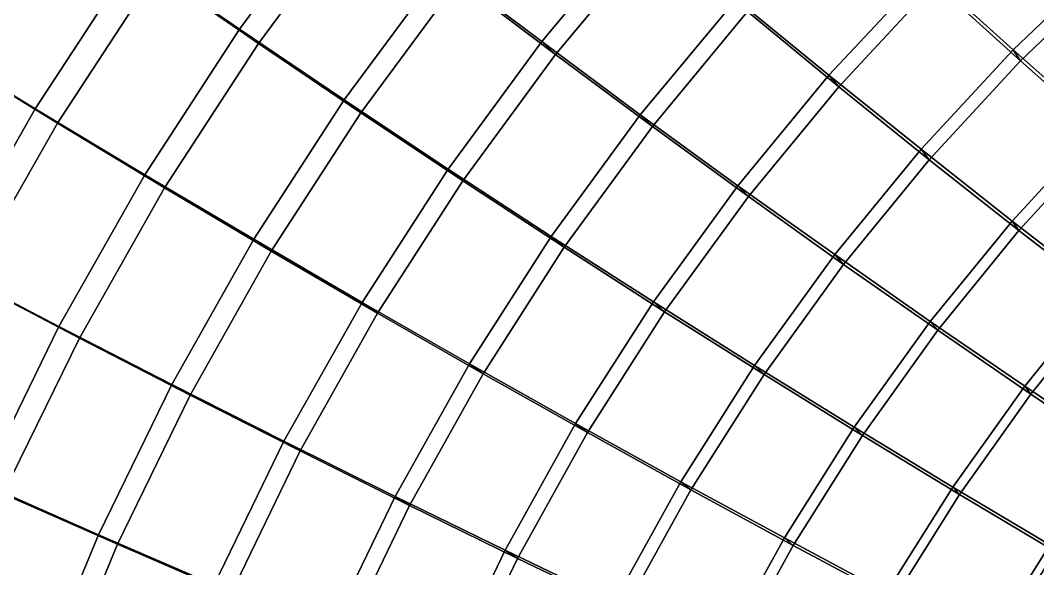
# Model space of a CAD drawing. Header units: metres. Extents: x -2184624 to 1125696, y -1900362 to 1900362.
# Drawn here: x -1610473 to -1068325, y 591542 to 883618 of the extents above; entities that cross this region are included whole.
import ezdxf

# ---------------------------------------------------------------- set-up
doc = ezdxf.new("R2010")
doc.units = ezdxf.units.M

msp = doc.modelspace()

# ---------------------------------------------------------------- linework, layer by layer
for points in [[(-1661019.9, 872402.94, 251528.62), (-1719610.9, 908898.6, 198294.42), (-1661711.6, 996891.6, 197094.86), (-1605625.4, 956865.44, 249925.1)], [(-1493623, 878975.4, 342604.66), (-1549561, 917536.2, 298394.2), (-1491932, 994885.8, 296200.75), (-1438626.9, 953085.4, 339989.3)], [(-1647903.4, 863996.8, 230889.5), (-1704985.1, 899636, 177111.89), (-1647730.4, 986746.25, 175835.42), (-1593096.4, 947658.2, 229206.75)], [(-1483623.5, 871359.5, 322766.53), (-1538352.8, 909167.56, 278147), (-1481310.8, 985827.44, 275863.56), (-1429166.4, 944842.6, 320059.38)], [(-1332627.1, 872267.8, 415322.53), (-1385493.4, 912191.6, 379652.34), (-1329044.5, 979526.06, 376369.62), (-1278891.9, 936679, 411619.2)], [(-1325231.9, 865426.44, 396048.72), (-1377103.6, 904684.4, 360074.84), (-1321192.5, 971484.7, 356689.8), (-1271994.1, 929353.1, 392241.88)], [(-1081380.1, 867872.7, 489844.53), (-1127774.2, 909796.25, 465974.2), (-1073023.9, 961697.4, 460805.84), (-1029451.9, 917435.5, 484276.53)], [(-1602495.2, 836540.94, 300393.22), (-1661019.9, 872402.94, 251528.62), (-1605625.4, 956865.44, 249925.1), (-1549561, 917536.2, 298394.2)], [(-1647903.4, 863996.8, 230889.5), (-1661019.9, 872402.94, 251528.62), (-1605625.4, 956865.44, 249925.1), (-1593096.4, 947658.2, 229206.75)], [(-1593096.4, 947658.2, 229206.75), (-1605625.4, 956865.44, 249925.1), (-1661019.9, 872402.94, 251528.62), (-1647903.4, 863996.8, 230889.5)], [(-1077455.9, 862010.94, 471020.4), (-1123077.5, 903351.1, 446963.2), (-1068819.9, 954921, 441671.34), (-1025989.25, 911277.75, 465328.78)], [(-1437914.2, 841248, 382672.47), (-1493623, 878975.4, 342604.66), (-1438626.9, 953085.4, 339989.3), (-1385493.4, 912191.6, 379652.34)], [(-1483623.5, 871359.5, 322766.53), (-1493623, 878975.4, 342604.66), (-1438626.9, 953085.4, 339989.3), (-1429166.4, 944842.6, 320059.38)], [(-1429166.4, 944842.6, 320059.38), (-1438626.9, 953085.4, 339989.3), (-1493623, 878975.4, 342604.66), (-1483623.5, 871359.5, 322766.53)], [(-1179528, 854340, 470798.4), (-1229026.2, 894934.5, 443044.2), (-1174527.1, 952984.56, 438621.7), (-1127774.2, 909796.25, 465974.2)], [(-1590749.5, 828900.06, 280227.22), (-1647903.4, 863996.8, 230889.5), (-1593096.4, 947658.2, 229206.75), (-1538352.8, 909167.56, 278147)], [(-1429027.5, 834310.4, 363188.22), (-1483623.5, 871359.5, 322766.53), (-1429166.4, 944842.6, 320059.38), (-1377103.6, 904684.4, 360074.84)], [(-1174368.5, 848260.25, 451901.6), (-1223022.8, 888259.75, 423926.3), (-1169019.6, 945904.44, 419390.12), (-1123077.5, 903351.1, 446963.2)], [(-1280118.9, 833367.94, 447144.84), (-1332627.1, 872267.8, 415322.53), (-1278891.9, 936679, 411619.2), (-1229026.2, 894934.5, 443044.2)], [(-1325231.9, 865426.44, 396048.72), (-1332627.1, 872267.8, 415322.53), (-1278891.9, 936679, 411619.2), (-1271994.1, 929353.1, 392241.88)], [(-1271994.1, 929353.1, 392241.88), (-1278891.9, 936679, 411619.2), (-1332627.1, 872267.8, 415322.53), (-1325231.9, 865426.44, 396048.72)], [(-1273653.4, 827132.2, 428131.28), (-1325231.9, 865426.44, 396048.72), (-1271994.1, 929353.1, 392241.88), (-1223022.8, 888259.75, 423926.3)], [(-1544144.5, 801377.06, 344987.28), (-1602495.2, 836540.94, 300393.22), (-1549561, 917536.2, 298394.2), (-1493623, 878975.4, 342604.66)], [(-1590749.5, 828900.06, 280227.22), (-1602495.2, 836540.94, 300393.22), (-1549561, 917536.2, 298394.2), (-1538352.8, 909167.56, 278147)], [(-1538352.8, 909167.56, 278147), (-1549561, 917536.2, 298394.2), (-1602495.2, 836540.94, 300393.22), (-1590749.5, 828900.06, 280227.22)], [(-1538352.8, 909167.56, 278147), (-1549561, 917536.2, 298394.2), (-1493623, 878975.4, 342604.66), (-1483623.5, 871359.5, 322766.53)], [(-1483623.5, 871359.5, 322766.53), (-1493623, 878975.4, 342604.66), (-1549561, 917536.2, 298394.2), (-1538352.8, 909167.56, 278147)], [(-1035409.06, 827238.94, 510395.72), (-1081380.1, 867872.7, 489844.53), (-1029451.9, 917435.5, 484276.53), (-986212.5, 874539.1, 504460.22)], [(-1077455.9, 862010.94, 471020.4), (-1081380.1, 867872.7, 489844.53), (-1029451.9, 917435.5, 484276.53), (-1025989.25, 911277.75, 465328.78)], [(-1025989.25, 911277.75, 465328.78), (-1029451.9, 917435.5, 484276.53), (-1081380.1, 867872.7, 489844.53), (-1077455.9, 862010.94, 471020.4)], [(-1382534, 804412.5, 418729.56), (-1437914.2, 841248, 382672.47), (-1385493.4, 912191.6, 379652.34), (-1332627.1, 872267.8, 415322.53)], [(-1429027.5, 834310.4, 363188.22), (-1437914.2, 841248, 382672.47), (-1385493.4, 912191.6, 379652.34), (-1377103.6, 904684.4, 360074.84)], [(-1377103.6, 904684.4, 360074.84), (-1385493.4, 912191.6, 379652.34), (-1437914.2, 841248, 382672.47), (-1429027.5, 834310.4, 363188.22)], [(-1377103.6, 904684.4, 360074.84), (-1385493.4, 912191.6, 379652.34), (-1332627.1, 872267.8, 415322.53), (-1325231.9, 865426.44, 396048.72)], [(-1325231.9, 865426.44, 396048.72), (-1332627.1, 872267.8, 415322.53), (-1385493.4, 912191.6, 379652.34), (-1377103.6, 904684.4, 360074.84)], [(-1032226.3, 821915.8, 491728.47), (-1077455.9, 862010.94, 471020.4), (-1025989.25, 911277.75, 465328.78), (-983463.6, 868952.75, 485669.66)], [(-1533651.5, 794422.8, 325231.97), (-1590749.5, 828900.06, 280227.22), (-1538352.8, 909167.56, 278147), (-1483623.5, 871359.5, 322766.53)], [(-1130470.2, 814930.4, 495041.94), (-1179528, 854340, 470798.4), (-1127774.2, 909796.25, 465974.2), (-1081380.1, 867872.7, 489844.53)], [(-1174368.5, 848260.25, 451901.6), (-1179528, 854340, 470798.4), (-1127774.2, 909796.25, 465974.2), (-1123077.5, 903351.1, 446963.2)], [(-1123077.5, 903351.1, 446963.2), (-1127774.2, 909796.25, 465974.2), (-1179528, 854340, 470798.4), (-1174368.5, 848260.25, 451901.6)], [(-1123077.5, 903351.1, 446963.2), (-1127774.2, 909796.25, 465974.2), (-1081380.1, 867872.7, 489844.53), (-1077455.9, 862010.94, 471020.4)], [(-1077455.9, 862010.94, 471020.4), (-1081380.1, 867872.7, 489844.53), (-1127774.2, 909796.25, 465974.2), (-1123077.5, 903351.1, 446963.2)], [(-1374679, 798088.6, 399550.06), (-1429027.5, 834310.4, 363188.22), (-1377103.6, 904684.4, 360074.84), (-1325231.9, 865426.44, 396048.72)], [(-1126113, 809397, 476332.12), (-1174368.5, 848260.25, 451901.6), (-1123077.5, 903351.1, 446963.2), (-1077455.9, 862010.94, 471020.4)], [(-1228051.2, 795536, 475271.72), (-1280118.9, 833367.94, 447144.84), (-1229026.2, 894934.5, 443044.2), (-1179528, 854340, 470798.4)], [(-1273653.4, 827132.2, 428131.28), (-1280118.9, 833367.94, 447144.84), (-1229026.2, 894934.5, 443044.2), (-1223022.8, 888259.75, 423926.3)], [(-1223022.8, 888259.75, 423926.3), (-1229026.2, 894934.5, 443044.2), (-1280118.9, 833367.94, 447144.84), (-1273653.4, 827132.2, 428131.28)], [(-1223022.8, 888259.75, 423926.3), (-1229026.2, 894934.5, 443044.2), (-1179528, 854340, 470798.4), (-1174368.5, 848260.25, 451901.6)], [(-1174368.5, 848260.25, 451901.6), (-1179528, 854340, 470798.4), (-1229026.2, 894934.5, 443044.2), (-1223022.8, 888259.75, 423926.3)], [(-1222461, 789853.25, 456479.78), (-1273653.4, 827132.2, 428131.28), (-1223022.8, 888259.75, 423926.3), (-1174368.5, 848260.25, 451901.6)], [(-1486074.8, 766970.44, 385424.75), (-1544144.5, 801377.06, 344987.28), (-1493623, 878975.4, 342604.66), (-1437914.2, 841248, 382672.47)], [(-1533651.5, 794422.8, 325231.97), (-1544144.5, 801377.06, 344987.28), (-1493623, 878975.4, 342604.66), (-1483623.5, 871359.5, 322766.53)], [(-1483623.5, 871359.5, 322766.53), (-1493623, 878975.4, 342604.66), (-1544144.5, 801377.06, 344987.28), (-1533651.5, 794422.8, 325231.97)], [(-1483623.5, 871359.5, 322766.53), (-1493623, 878975.4, 342604.66), (-1437914.2, 841248, 382672.47), (-1429027.5, 834310.4, 363188.22)], [(-1429027.5, 834310.4, 363188.22), (-1437914.2, 841248, 382672.47), (-1493623, 878975.4, 342604.66), (-1483623.5, 871359.5, 322766.53)], [(-1650501.4, 752217.25, 302194.25), (-1711253, 784466.75, 252973.31), (-1661019.9, 872402.94, 251528.62), (-1602495.2, 836540.94, 300393.22)], [(-1647903.4, 863996.8, 230889.5), (-1661019.9, 872402.94, 251528.62), (-1602495.2, 836540.94, 300393.22), (-1590749.5, 828900.06, 280227.22)], [(-1590749.5, 828900.06, 280227.22), (-1602495.2, 836540.94, 300393.22), (-1661019.9, 872402.94, 251528.62), (-1647903.4, 863996.8, 230889.5)], [(-1476733.5, 760634.56, 366024.62), (-1533651.5, 794422.8, 325231.97), (-1483623.5, 871359.5, 322766.53), (-1429027.5, 834310.4, 363188.22)], [(-1327575.9, 768518.5, 450917.22), (-1382534, 804412.5, 418729.56), (-1332627.1, 872267.8, 415322.53), (-1280118.9, 833367.94, 447144.84)], [(-1374679, 798088.6, 399550.06), (-1382534, 804412.5, 418729.56), (-1332627.1, 872267.8, 415322.53), (-1325231.9, 865426.44, 396048.72)], [(-1325231.9, 865426.44, 396048.72), (-1332627.1, 872267.8, 415322.53), (-1382534, 804412.5, 418729.56), (-1374679, 798088.6, 399550.06)], [(-1325231.9, 865426.44, 396048.72), (-1332627.1, 872267.8, 415322.53), (-1280118.9, 833367.94, 447144.84), (-1273653.4, 827132.2, 428131.28)], [(-1273653.4, 827132.2, 428131.28), (-1280118.9, 833367.94, 447144.84), (-1332627.1, 872267.8, 415322.53), (-1325231.9, 865426.44, 396048.72)], [(-1081920.2, 776730.1, 515935.53), (-1130470.2, 814930.4, 495041.94), (-1081380.1, 867872.7, 489844.53), (-1035409.06, 827238.94, 510395.72)], [(-1126113, 809397, 476332.12), (-1130470.2, 814930.4, 495041.94), (-1081380.1, 867872.7, 489844.53), (-1077455.9, 862010.94, 471020.4)], [(-1077455.9, 862010.94, 471020.4), (-1081380.1, 867872.7, 489844.53), (-1130470.2, 814930.4, 495041.94), (-1126113, 809397, 476332.12)], [(-1077455.9, 862010.94, 471020.4), (-1081380.1, 867872.7, 489844.53), (-1035409.06, 827238.94, 510395.72), (-1032226.3, 821915.8, 491728.47)], [(-1032226.3, 821915.8, 491728.47), (-1035409.06, 827238.94, 510395.72), (-1081380.1, 867872.7, 489844.53), (-1077455.9, 862010.94, 471020.4)], [(-1638269.6, 745338.5, 282100.75), (-1697604.8, 776899.25, 232404.88), (-1647903.4, 863996.8, 230889.5), (-1590749.5, 828900.06, 280227.22)], [(-1320683.4, 762752.4, 431998.78), (-1374679, 798088.6, 399550.06), (-1325231.9, 865426.44, 396048.72), (-1273653.4, 827132.2, 428131.28)], [(-1078330.8, 771700.75, 497382.34), (-1126113, 809397, 476332.12), (-1077455.9, 862010.94, 471020.4), (-1032226.3, 821915.8, 491728.47)], [(-1176500.9, 758805.44, 499860.3), (-1228051.2, 795536, 475271.72), (-1179528, 854340, 470798.4), (-1130470.2, 814930.4, 495041.94)], [(-1222461, 789853.25, 456479.78), (-1228051.2, 795536, 475271.72), (-1179528, 854340, 470798.4), (-1174368.5, 848260.25, 451901.6)], [(-1174368.5, 848260.25, 451901.6), (-1179528, 854340, 470798.4), (-1228051.2, 795536, 475271.72), (-1222461, 789853.25, 456479.78)], [(-1174368.5, 848260.25, 451901.6), (-1179528, 854340, 470798.4), (-1130470.2, 814930.4, 495041.94), (-1126113, 809397, 476332.12)], [(-1126113, 809397, 476332.12), (-1130470.2, 814930.4, 495041.94), (-1179528, 854340, 470798.4), (-1174368.5, 848260.25, 451901.6)], [(-1171740.6, 753630.2, 481255.5), (-1222461, 789853.25, 456479.78), (-1174368.5, 848260.25, 451901.6), (-1126113, 809397, 476332.12)], [(-1428389.4, 733374.4, 421833.78), (-1486074.8, 766970.44, 385424.75), (-1437914.2, 841248, 382672.47), (-1382534, 804412.5, 418729.56)], [(-1476733.5, 760634.56, 366024.62), (-1486074.8, 766970.44, 385424.75), (-1437914.2, 841248, 382672.47), (-1429027.5, 834310.4, 363188.22)], [(-1429027.5, 834310.4, 363188.22), (-1437914.2, 841248, 382672.47), (-1486074.8, 766970.44, 385424.75), (-1476733.5, 760634.56, 366024.62)], [(-1429027.5, 834310.4, 363188.22), (-1437914.2, 841248, 382672.47), (-1382534, 804412.5, 418729.56), (-1374679, 798088.6, 399550.06)], [(-1374679, 798088.6, 399550.06), (-1382534, 804412.5, 418729.56), (-1437914.2, 841248, 382672.47), (-1429027.5, 834310.4, 363188.22)], [(-1589967.2, 720593.2, 347133.9), (-1650501.4, 752217.25, 302194.25), (-1602495.2, 836540.94, 300393.22), (-1544144.5, 801377.06, 344987.28)], [(-1638269.6, 745338.5, 282100.75), (-1650501.4, 752217.25, 302194.25), (-1602495.2, 836540.94, 300393.22), (-1590749.5, 828900.06, 280227.22)], [(-1590749.5, 828900.06, 280227.22), (-1602495.2, 836540.94, 300393.22), (-1650501.4, 752217.25, 302194.25), (-1638269.6, 745338.5, 282100.75)], [(-1590749.5, 828900.06, 280227.22), (-1602495.2, 836540.94, 300393.22), (-1544144.5, 801377.06, 344987.28), (-1533651.5, 794422.8, 325231.97)], [(-1533651.5, 794422.8, 325231.97), (-1544144.5, 801377.06, 344987.28), (-1602495.2, 836540.94, 300393.22), (-1590749.5, 828900.06, 280227.22)], [(-1420113.9, 727597.75, 402739.47), (-1476733.5, 760634.56, 366024.62), (-1429027.5, 834310.4, 363188.22), (-1374679, 798088.6, 399550.06)], [(-1273126.4, 733606.6, 479386.03), (-1327575.9, 768518.5, 450917.22), (-1280118.9, 833367.94, 447144.84), (-1228051.2, 795536, 475271.72)], [(-1320683.4, 762752.4, 431998.78), (-1327575.9, 768518.5, 450917.22), (-1280118.9, 833367.94, 447144.84), (-1273653.4, 827132.2, 428131.28)], [(-1273653.4, 827132.2, 428131.28), (-1280118.9, 833367.94, 447144.84), (-1327575.9, 768518.5, 450917.22), (-1320683.4, 762752.4, 431998.78)], [(-1273653.4, 827132.2, 428131.28), (-1280118.9, 833367.94, 447144.84), (-1228051.2, 795536, 475271.72), (-1222461, 789853.25, 456479.78)], [(-1222461, 789853.25, 456479.78), (-1228051.2, 795536, 475271.72), (-1280118.9, 833367.94, 447144.84), (-1273653.4, 827132.2, 428131.28)], [(-1579028.2, 714332.06, 327452.53), (-1638269.6, 745338.5, 282100.75), (-1590749.5, 828900.06, 280227.22), (-1533651.5, 794422.8, 325231.97)], [(-1267138.4, 728349.6, 460689.66), (-1320683.4, 762752.4, 431998.78), (-1273653.4, 827132.2, 428131.28), (-1222461, 789853.25, 456479.78)], [(-1033935.6, 739751.75, 533640.56), (-1081920.2, 776730.1, 515935.53), (-1035409.06, 827238.94, 510395.72), (-989918.5, 787907.9, 527789.4)], [(-1078330.8, 771700.75, 497382.34), (-1081920.2, 776730.1, 515935.53), (-1035409.06, 827238.94, 510395.72), (-1032226.3, 821915.8, 491728.47)], [(-1032226.3, 821915.8, 491728.47), (-1035409.06, 827238.94, 510395.72), (-1081920.2, 776730.1, 515935.53), (-1078330.8, 771700.75, 497382.34)], [(-1031086.5, 735189.4, 515217.06), (-1078330.8, 771700.75, 497382.34), (-1032226.3, 821915.8, 491728.47), (-987452.6, 783084.25, 509252.38)], [(-1125535.8, 723198.8, 521071.38), (-1176500.9, 758805.44, 499860.3), (-1130470.2, 814930.4, 495041.94), (-1081920.2, 776730.1, 515935.53)], [(-1171740.6, 753630.2, 481255.5), (-1176500.9, 758805.44, 499860.3), (-1130470.2, 814930.4, 495041.94), (-1126113, 809397, 476332.12)], [(-1126113, 809397, 476332.12), (-1130470.2, 814930.4, 495041.94), (-1176500.9, 758805.44, 499860.3), (-1171740.6, 753630.2, 481255.5)], [(-1126113, 809397, 476332.12), (-1130470.2, 814930.4, 495041.94), (-1081920.2, 776730.1, 515935.53), (-1078330.8, 771700.75, 497382.34)], [(-1078330.8, 771700.75, 497382.34), (-1081920.2, 776730.1, 515935.53), (-1130470.2, 814930.4, 495041.94), (-1126113, 809397, 476332.12)], [(-1121568, 718491.3, 502623), (-1171740.6, 753630.2, 481255.5), (-1126113, 809397, 476332.12), (-1078330.8, 771700.75, 497382.34)], [(-1371184.2, 700634.7, 454354.38), (-1428389.4, 733374.4, 421833.78), (-1382534, 804412.5, 418729.56), (-1327575.9, 768518.5, 450917.22)], [(-1420113.9, 727597.75, 402739.47), (-1428389.4, 733374.4, 421833.78), (-1382534, 804412.5, 418729.56), (-1374679, 798088.6, 399550.06)], [(-1374679, 798088.6, 399550.06), (-1382534, 804412.5, 418729.56), (-1428389.4, 733374.4, 421833.78), (-1420113.9, 727597.75, 402739.47)], [(-1374679, 798088.6, 399550.06), (-1382534, 804412.5, 418729.56), (-1327575.9, 768518.5, 450917.22), (-1320683.4, 762752.4, 431998.78)], [(-1320683.4, 762752.4, 431998.78), (-1327575.9, 768518.5, 450917.22), (-1382534, 804412.5, 418729.56), (-1374679, 798088.6, 399550.06)], [(-1529761, 689648, 387903.5), (-1589967.2, 720593.2, 347133.9), (-1544144.5, 801377.06, 344987.28), (-1486074.8, 766970.44, 385424.75)], [(-1579028.2, 714332.06, 327452.53), (-1589967.2, 720593.2, 347133.9), (-1544144.5, 801377.06, 344987.28), (-1533651.5, 794422.8, 325231.97)], [(-1533651.5, 794422.8, 325231.97), (-1544144.5, 801377.06, 344987.28), (-1589967.2, 720593.2, 347133.9), (-1579028.2, 714332.06, 327452.53)], [(-1533651.5, 794422.8, 325231.97), (-1544144.5, 801377.06, 344987.28), (-1486074.8, 766970.44, 385424.75), (-1476733.5, 760634.56, 366024.62)], [(-1476733.5, 760634.56, 366024.62), (-1486074.8, 766970.44, 385424.75), (-1544144.5, 801377.06, 344987.28), (-1533651.5, 794422.8, 325231.97)], [(-1363901.8, 695366.06, 435521.8), (-1420113.9, 727597.75, 402739.47), (-1374679, 798088.6, 399550.06), (-1320683.4, 762752.4, 431998.78)], [(-1520009, 683942.9, 368578.5), (-1579028.2, 714332.06, 327452.53), (-1533651.5, 794422.8, 325231.97), (-1476733.5, 760634.56, 366024.62)], [(-1219263.6, 699708.56, 504292.72), (-1273126.4, 733606.6, 479386.03), (-1228051.2, 795536, 475271.72), (-1176500.9, 758805.44, 499860.3)], [(-1267138.4, 728349.6, 460689.66), (-1273126.4, 733606.6, 479386.03), (-1228051.2, 795536, 475271.72), (-1222461, 789853.25, 456479.78)], [(-1222461, 789853.25, 456479.78), (-1228051.2, 795536, 475271.72), (-1273126.4, 733606.6, 479386.03), (-1267138.4, 728349.6, 460689.66)], [(-1222461, 789853.25, 456479.78), (-1228051.2, 795536, 475271.72), (-1176500.9, 758805.44, 499860.3), (-1171740.6, 753630.2, 481255.5)], [(-1171740.6, 753630.2, 481255.5), (-1176500.9, 758805.44, 499860.3), (-1228051.2, 795536, 475271.72), (-1222461, 789853.25, 456479.78)], [(-1214131.4, 694918.44, 485783.66), (-1267138.4, 728349.6, 460689.66), (-1222461, 789853.25, 456479.78), (-1171740.6, 753630.2, 481255.5)], [(-1075214.6, 688728.44, 539065.1), (-1125535.8, 723198.8, 521071.38), (-1081920.2, 776730.1, 515935.53), (-1033935.6, 739751.75, 533640.56)], [(-1121568, 718491.3, 502623), (-1125535.8, 723198.8, 521071.38), (-1081920.2, 776730.1, 515935.53), (-1078330.8, 771700.75, 497382.34)], [(-1078330.8, 771700.75, 497382.34), (-1081920.2, 776730.1, 515935.53), (-1125535.8, 723198.8, 521071.38), (-1121568, 718491.3, 502623)], [(-1078330.8, 771700.75, 497382.34), (-1081920.2, 776730.1, 515935.53), (-1033935.6, 739751.75, 533640.56), (-1031086.5, 735189.4, 515217.06)], [(-1031086.5, 735189.4, 515217.06), (-1033935.6, 739751.75, 533640.56), (-1081920.2, 776730.1, 515935.53), (-1078330.8, 771700.75, 497382.34)], [(-1072009.1, 684454.2, 520746), (-1121568, 718491.3, 502623), (-1078330.8, 771700.75, 497382.34), (-1031086.5, 735189.4, 515217.06)], [(-1469988.1, 659429.7, 424629.66), (-1529761, 689648, 387903.5), (-1486074.8, 766970.44, 385424.75), (-1428389.4, 733374.4, 421833.78)], [(-1520009, 683942.9, 368578.5), (-1529761, 689648, 387903.5), (-1486074.8, 766970.44, 385424.75), (-1476733.5, 760634.56, 366024.62)], [(-1476733.5, 760634.56, 366024.62), (-1486074.8, 766970.44, 385424.75), (-1529761, 689648, 387903.5), (-1520009, 683942.9, 368578.5)], [(-1476733.5, 760634.56, 366024.62), (-1486074.8, 766970.44, 385424.75), (-1428389.4, 733374.4, 421833.78), (-1420113.9, 727597.75, 402739.47)], [(-1420113.9, 727597.75, 402739.47), (-1428389.4, 733374.4, 421833.78), (-1486074.8, 766970.44, 385424.75), (-1476733.5, 760634.56, 366024.62)], [(-1314549, 668788.3, 483135.25), (-1371184.2, 700634.7, 454354.38), (-1327575.9, 768518.5, 450917.22), (-1273126.4, 733606.6, 479386.03)], [(-1363901.8, 695366.06, 435521.8), (-1371184.2, 700634.7, 454354.38), (-1327575.9, 768518.5, 450917.22), (-1320683.4, 762752.4, 431998.78)], [(-1320683.4, 762752.4, 431998.78), (-1327575.9, 768518.5, 450917.22), (-1371184.2, 700634.7, 454354.38), (-1363901.8, 695366.06, 435521.8)], [(-1320683.4, 762752.4, 431998.78), (-1327575.9, 768518.5, 450917.22), (-1273126.4, 733606.6, 479386.03), (-1267138.4, 728349.6, 460689.66)], [(-1267138.4, 728349.6, 460689.66), (-1273126.4, 733606.6, 479386.03), (-1327575.9, 768518.5, 450917.22), (-1320683.4, 762752.4, 431998.78)], [(-1461332.9, 654227.2, 405611.4), (-1520009, 683942.9, 368578.5), (-1476733.5, 760634.56, 366024.62), (-1420113.9, 727597.75, 402739.47)], [(-1308197.5, 663983.2, 464525.25), (-1363901.8, 695366.06, 435521.8), (-1320683.4, 762752.4, 431998.78), (-1267138.4, 728349.6, 460689.66)], [(-1166057.5, 666845.2, 525795.56), (-1219263.6, 699708.56, 504292.72), (-1176500.9, 758805.44, 499860.3), (-1125535.8, 723198.8, 521071.38)], [(-1214131.4, 694918.44, 485783.66), (-1219263.6, 699708.56, 504292.72), (-1176500.9, 758805.44, 499860.3), (-1171740.6, 753630.2, 481255.5)], [(-1171740.6, 753630.2, 481255.5), (-1176500.9, 758805.44, 499860.3), (-1219263.6, 699708.56, 504292.72), (-1214131.4, 694918.44, 485783.66)], [(-1161740.8, 662485.2, 507442.88), (-1214131.4, 694918.44, 485783.66), (-1171740.6, 753630.2, 481255.5), (-1121568, 718491.3, 502623)], [(-1171740.6, 753630.2, 481255.5), (-1176500.9, 758805.44, 499860.3), (-1125535.8, 723198.8, 521071.38), (-1121568, 718491.3, 502623)], [(-1121568, 718491.3, 502623), (-1125535.8, 723198.8, 521071.38), (-1176500.9, 758805.44, 499860.3), (-1171740.6, 753630.2, 481255.5)], [(-1630889.5, 636940.6, 349039.38), (-1693369.5, 664896.8, 303793.28), (-1650501.4, 752217.25, 302194.25), (-1589967.2, 720593.2, 347133.9)], [(-1638269.6, 745338.5, 282100.75), (-1650501.4, 752217.25, 302194.25), (-1589967.2, 720593.2, 347133.9), (-1579028.2, 714332.06, 327452.53)], [(-1579028.2, 714332.06, 327452.53), (-1589967.2, 720593.2, 347133.9), (-1650501.4, 752217.25, 302194.25), (-1638269.6, 745338.5, 282100.75)], [(-1619553.2, 631400.6, 329423.12), (-1680704.8, 658810.7, 283763.6), (-1638269.6, 745338.5, 282100.75), (-1579028.2, 714332.06, 327452.53)], [(-1025589.5, 655396.6, 553999.5), (-1075214.6, 688728.44, 539065.1), (-1033935.6, 739751.75, 533640.56), (-986567.75, 703996.56, 548315.94)], [(-1072009.1, 684454.2, 520746), (-1075214.6, 688728.44, 539065.1), (-1033935.6, 739751.75, 533640.56), (-1031086.5, 735189.4, 515217.06)], [(-1031086.5, 735189.4, 515217.06), (-1033935.6, 739751.75, 533640.56), (-1075214.6, 688728.44, 539065.1), (-1072009.1, 684454.2, 520746)], [(-1410747.8, 629979.2, 457450.12), (-1469988.1, 659429.7, 424629.66), (-1428389.4, 733374.4, 421833.78), (-1371184.2, 700634.7, 454354.38)], [(-1461332.9, 654227.2, 405611.4), (-1469988.1, 659429.7, 424629.66), (-1428389.4, 733374.4, 421833.78), (-1420113.9, 727597.75, 402739.47)], [(-1420113.9, 727597.75, 402739.47), (-1428389.4, 733374.4, 421833.78), (-1469988.1, 659429.7, 424629.66), (-1461332.9, 654227.2, 405611.4)], [(-1420113.9, 727597.75, 402739.47), (-1428389.4, 733374.4, 421833.78), (-1371184.2, 700634.7, 454354.38), (-1363901.8, 695366.06, 435521.8)], [(-1363901.8, 695366.06, 435521.8), (-1371184.2, 700634.7, 454354.38), (-1428389.4, 733374.4, 421833.78), (-1420113.9, 727597.75, 402739.47)], [(-1258564.2, 637864, 508330.9), (-1314549, 668788.3, 483135.25), (-1273126.4, 733606.6, 479386.03), (-1219263.6, 699708.56, 504292.72)], [(-1308197.5, 663983.2, 464525.25), (-1314549, 668788.3, 483135.25), (-1273126.4, 733606.6, 479386.03), (-1267138.4, 728349.6, 460689.66)], [(-1267138.4, 728349.6, 460689.66), (-1273126.4, 733606.6, 479386.03), (-1314549, 668788.3, 483135.25), (-1308197.5, 663983.2, 464525.25)], [(-1267138.4, 728349.6, 460689.66), (-1273126.4, 733606.6, 479386.03), (-1219263.6, 699708.56, 504292.72), (-1214131.4, 694918.44, 485783.66)], [(-1214131.4, 694918.44, 485783.66), (-1219263.6, 699708.56, 504292.72), (-1273126.4, 733606.6, 479386.03), (-1267138.4, 728349.6, 460689.66)], [(-1023122, 651525.5, 535785.5), (-1072009.1, 684454.2, 520746), (-1031086.5, 735189.4, 515217.06), (-984437.1, 699869.2, 529998.3)], [(-1403113, 625233.06, 438694.3), (-1461332.9, 654227.2, 405611.4), (-1420113.9, 727597.75, 402739.47), (-1363901.8, 695366.06, 435521.8)], [(-1253092.5, 633483.6, 489908.4), (-1308197.5, 663983.2, 464525.25), (-1267138.4, 728349.6, 460689.66), (-1214131.4, 694918.44, 485783.66)], [(-1113567.6, 635028.2, 544054.3), (-1166057.5, 666845.2, 525795.56), (-1125535.8, 723198.8, 521071.38), (-1075214.6, 688728.44, 539065.1)], [(-1161740.8, 662485.2, 507442.88), (-1166057.5, 666845.2, 525795.56), (-1125535.8, 723198.8, 521071.38), (-1121568, 718491.3, 502623)], [(-1121568, 718491.3, 502623), (-1125535.8, 723198.8, 521071.38), (-1166057.5, 666845.2, 525795.56), (-1161740.8, 662485.2, 507442.88)], [(-1121568, 718491.3, 502623), (-1125535.8, 723198.8, 521071.38), (-1075214.6, 688728.44, 539065.1), (-1072009.1, 684454.2, 520746)], [(-1072009.1, 684454.2, 520746), (-1075214.6, 688728.44, 539065.1), (-1125535.8, 723198.8, 521071.38), (-1121568, 718491.3, 502623)], [(-1568777.8, 609583.1, 390104.1), (-1630889.5, 636940.6, 349039.38), (-1589967.2, 720593.2, 347133.9), (-1529761, 689648, 387903.5)], [(-1619553.2, 631400.6, 329423.12), (-1630889.5, 636940.6, 349039.38), (-1589967.2, 720593.2, 347133.9), (-1579028.2, 714332.06, 327452.53)], [(-1579028.2, 714332.06, 327452.53), (-1589967.2, 720593.2, 347133.9), (-1630889.5, 636940.6, 349039.38), (-1619553.2, 631400.6, 329423.12)], [(-1579028.2, 714332.06, 327452.53), (-1589967.2, 720593.2, 347133.9), (-1529761, 689648, 387903.5), (-1520009, 683942.9, 368578.5)], [(-1520009, 683942.9, 368578.5), (-1529761, 689648, 387903.5), (-1589967.2, 720593.2, 347133.9), (-1579028.2, 714332.06, 327452.53)], [(-1110033.6, 631066.3, 525830.44), (-1161740.8, 662485.2, 507442.88), (-1121568, 718491.3, 502623), (-1072009.1, 684454.2, 520746)], [(-1558660, 604534.6, 370845.34), (-1619553.2, 631400.6, 329423.12), (-1579028.2, 714332.06, 327452.53), (-1520009, 683942.9, 368578.5)], [(-1352132.8, 601330.3, 486511.38), (-1410747.8, 629979.2, 457450.12), (-1371184.2, 700634.7, 454354.38), (-1314549, 668788.3, 483135.25)], [(-1403113, 625233.06, 438694.3), (-1410747.8, 629979.2, 457450.12), (-1371184.2, 700634.7, 454354.38), (-1363901.8, 695366.06, 435521.8)], [(-1363901.8, 695366.06, 435521.8), (-1371184.2, 700634.7, 454354.38), (-1410747.8, 629979.2, 457450.12), (-1403113, 625233.06, 438694.3)], [(-1363901.8, 695366.06, 435521.8), (-1371184.2, 700634.7, 454354.38), (-1314549, 668788.3, 483135.25), (-1308197.5, 663983.2, 464525.25)], [(-1308197.5, 663983.2, 464525.25), (-1314549, 668788.3, 483135.25), (-1371184.2, 700634.7, 454354.38), (-1363901.8, 695366.06, 435521.8)], [(-1203300.5, 607881.56, 530099.5), (-1258564.2, 637864, 508330.9), (-1219263.6, 699708.56, 504292.72), (-1166057.5, 666845.2, 525795.56)], [(-1253092.5, 633483.6, 489908.4), (-1258564.2, 637864, 508330.9), (-1219263.6, 699708.56, 504292.72), (-1214131.4, 694918.44, 485783.66)], [(-1214131.4, 694918.44, 485783.66), (-1219263.6, 699708.56, 504292.72), (-1258564.2, 637864, 508330.9), (-1253092.5, 633483.6, 489908.4)], [(-1214131.4, 694918.44, 485783.66), (-1219263.6, 699708.56, 504292.72), (-1166057.5, 666845.2, 525795.56), (-1161740.8, 662485.2, 507442.88)], [(-1161740.8, 662485.2, 507442.88), (-1166057.5, 666845.2, 525795.56), (-1219263.6, 699708.56, 504292.72), (-1214131.4, 694918.44, 485783.66)], [(-1345453.5, 597000.44, 467978.5), (-1403113, 625233.06, 438694.3), (-1363901.8, 695366.06, 435521.8), (-1308197.5, 663983.2, 464525.25)], [(-1198665.2, 603892.3, 511833.3), (-1253092.5, 633483.6, 489908.4), (-1214131.4, 694918.44, 485783.66), (-1161740.8, 662485.2, 507442.88)], [(-1507143.6, 582866.44, 427111.84), (-1568777.8, 609583.1, 390104.1), (-1529761, 689648, 387903.5), (-1469988.1, 659429.7, 424629.66)], [(-1558660, 604534.6, 370845.34), (-1568777.8, 609583.1, 390104.1), (-1529761, 689648, 387903.5), (-1520009, 683942.9, 368578.5)], [(-1520009, 683942.9, 368578.5), (-1529761, 689648, 387903.5), (-1568777.8, 609583.1, 390104.1), (-1558660, 604534.6, 370845.34)], [(-1520009, 683942.9, 368578.5), (-1529761, 689648, 387903.5), (-1469988.1, 659429.7, 424629.66), (-1461332.9, 654227.2, 405611.4)], [(-1461332.9, 654227.2, 405611.4), (-1469988.1, 659429.7, 424629.66), (-1529761, 689648, 387903.5), (-1520009, 683942.9, 368578.5)], [(-1061847.1, 604260.06, 559226.8), (-1113567.6, 635028.2, 544054.3), (-1075214.6, 688728.44, 539065.1), (-1025589.5, 655396.6, 553999.5)], [(-1110033.6, 631066.3, 525830.44), (-1113567.6, 635028.2, 544054.3), (-1075214.6, 688728.44, 539065.1), (-1072009.1, 684454.2, 520746)], [(-1072009.1, 684454.2, 520746), (-1075214.6, 688728.44, 539065.1), (-1113567.6, 635028.2, 544054.3), (-1110033.6, 631066.3, 525830.44)], [(-1072009.1, 684454.2, 520746), (-1075214.6, 688728.44, 539065.1), (-1025589.5, 655396.6, 553999.5), (-1023122, 651525.5, 535785.5)], [(-1023122, 651525.5, 535785.5), (-1025589.5, 655396.6, 553999.5), (-1075214.6, 688728.44, 539065.1), (-1072009.1, 684454.2, 520746)], [(-1498150.6, 578262.06, 408160.6), (-1558660, 604534.6, 370845.34), (-1520009, 683942.9, 368578.5), (-1461332.9, 654227.2, 405611.4)], [(-1059069.4, 600668.44, 541107.44), (-1110033.6, 631066.3, 525830.44), (-1072009.1, 684454.2, 520746), (-1023122, 651525.5, 535785.5)], [(-1294224.8, 573509.06, 511967.53), (-1352132.8, 601330.3, 486511.38), (-1314549, 668788.3, 483135.25), (-1258564.2, 637864, 508330.9)], [(-1345453.5, 597000.44, 467978.5), (-1352132.8, 601330.3, 486511.38), (-1314549, 668788.3, 483135.25), (-1308197.5, 663983.2, 464525.25)], [(-1308197.5, 663983.2, 464525.25), (-1314549, 668788.3, 483135.25), (-1352132.8, 601330.3, 486511.38), (-1345453.5, 597000.44, 467978.5)], [(-1308197.5, 663983.2, 464525.25), (-1314549, 668788.3, 483135.25), (-1258564.2, 637864, 508330.9), (-1253092.5, 633483.6, 489908.4)], [(-1253092.5, 633483.6, 489908.4), (-1258564.2, 637864, 508330.9), (-1314549, 668788.3, 483135.25), (-1308197.5, 663983.2, 464525.25)], [(-1148820.2, 578852.1, 548599.6), (-1203300.5, 607881.56, 530099.5), (-1166057.5, 666845.2, 525795.56), (-1113567.6, 635028.2, 544054.3)], [(-1198665.2, 603892.3, 511833.3), (-1203300.5, 607881.56, 530099.5), (-1166057.5, 666845.2, 525795.56), (-1161740.8, 662485.2, 507442.88)], [(-1161740.8, 662485.2, 507442.88), (-1166057.5, 666845.2, 525795.56), (-1203300.5, 607881.56, 530099.5), (-1198665.2, 603892.3, 511833.3)], [(-1161740.8, 662485.2, 507442.88), (-1166057.5, 666845.2, 525795.56), (-1113567.6, 635028.2, 544054.3), (-1110033.6, 631066.3, 525830.44)], [(-1110033.6, 631066.3, 525830.44), (-1113567.6, 635028.2, 544054.3), (-1166057.5, 666845.2, 525795.56), (-1161740.8, 662485.2, 507442.88)], [(-1288446.5, 569560.44, 493622.4), (-1345453.5, 597000.44, 467978.5), (-1308197.5, 663983.2, 464525.25), (-1253092.5, 633483.6, 489908.4)], [(-1144986.5, 575224.6, 530462), (-1198665.2, 603892.3, 511833.3), (-1161740.8, 662485.2, 507442.88), (-1110033.6, 631066.3, 525830.44)], [(-1446088.5, 556826.75, 460197.84), (-1507143.6, 582866.44, 427111.84), (-1469988.1, 659429.7, 424629.66), (-1410747.8, 629979.2, 457450.12)], [(-1498150.6, 578262.06, 408160.6), (-1507143.6, 582866.44, 427111.84), (-1469988.1, 659429.7, 424629.66), (-1461332.9, 654227.2, 405611.4)], [(-1461332.9, 654227.2, 405611.4), (-1469988.1, 659429.7, 424629.66), (-1507143.6, 582866.44, 427111.84), (-1498150.6, 578262.06, 408160.6)], [(-1461332.9, 654227.2, 405611.4), (-1469988.1, 659429.7, 424629.66), (-1410747.8, 629979.2, 457450.12), (-1403113, 625233.06, 438694.3)], [(-1403113, 625233.06, 438694.3), (-1410747.8, 629979.2, 457450.12), (-1469988.1, 659429.7, 424629.66), (-1461332.9, 654227.2, 405611.4)], [(-1438140.5, 552625.5, 441509.66), (-1498150.6, 578262.06, 408160.6), (-1461332.9, 654227.2, 405611.4), (-1403113, 625233.06, 438694.3)], [(-1602952, 527091.25, 392021.5), (-1666729.4, 550750, 350699.88), (-1630889.5, 636940.6, 349039.38), (-1568777.8, 609583.1, 390104.1)], [(-1619553.2, 631400.6, 329423.12), (-1630889.5, 636940.6, 349039.38), (-1568777.8, 609583.1, 390104.1), (-1558660, 604534.6, 370845.34)], [(-1558660, 604534.6, 370845.34), (-1568777.8, 609583.1, 390104.1), (-1630889.5, 636940.6, 349039.38), (-1619553.2, 631400.6, 329423.12)], [(-1237096.8, 546533.2, 533975.06), (-1294224.8, 573509.06, 511967.53), (-1258564.2, 637864, 508330.9), (-1203300.5, 607881.56, 530099.5)], [(-1288446.5, 569560.44, 493622.4), (-1294224.8, 573509.06, 511967.53), (-1258564.2, 637864, 508330.9), (-1253092.5, 633483.6, 489908.4)], [(-1253092.5, 633483.6, 489908.4), (-1258564.2, 637864, 508330.9), (-1294224.8, 573509.06, 511967.53), (-1288446.5, 569560.44, 493622.4)], [(-1253092.5, 633483.6, 489908.4), (-1258564.2, 637864, 508330.9), (-1203300.5, 607881.56, 530099.5), (-1198665.2, 603892.3, 511833.3)], [(-1198665.2, 603892.3, 511833.3), (-1203300.5, 607881.56, 530099.5), (-1258564.2, 637864, 508330.9), (-1253092.5, 633483.6, 489908.4)], [(-1095174.9, 550777.5, 563988.56), (-1148820.2, 578852.1, 548599.6), (-1113567.6, 635028.2, 544054.3), (-1061847.1, 604260.06, 559226.8)], [(-1144986.5, 575224.6, 530462), (-1148820.2, 578852.1, 548599.6), (-1113567.6, 635028.2, 544054.3), (-1110033.6, 631066.3, 525830.44)], [(-1110033.6, 631066.3, 525830.44), (-1113567.6, 635028.2, 544054.3), (-1148820.2, 578852.1, 548599.6), (-1144986.5, 575224.6, 530462)], [(-1110033.6, 631066.3, 525830.44), (-1113567.6, 635028.2, 544054.3), (-1061847.1, 604260.06, 559226.8), (-1059069.4, 600668.44, 541107.44)], [(-1059069.4, 600668.44, 541107.44), (-1061847.1, 604260.06, 559226.8), (-1113567.6, 635028.2, 544054.3), (-1110033.6, 631066.3, 525830.44)], [(-1592515.2, 522721.97, 372820), (-1655046.4, 545955.75, 331140), (-1619553.2, 631400.6, 329423.12), (-1558660, 604534.6, 370845.34)], [(-1385707, 531494.25, 489508.38), (-1446088.5, 556826.75, 460197.84), (-1410747.8, 629979.2, 457450.12), (-1352132.8, 601330.3, 486511.38)], [(-1438140.5, 552625.5, 441509.66), (-1446088.5, 556826.75, 460197.84), (-1410747.8, 629979.2, 457450.12), (-1403113, 625233.06, 438694.3)], [(-1403113, 625233.06, 438694.3), (-1410747.8, 629979.2, 457450.12), (-1446088.5, 556826.75, 460197.84), (-1438140.5, 552625.5, 441509.66)], [(-1403113, 625233.06, 438694.3), (-1410747.8, 629979.2, 457450.12), (-1352132.8, 601330.3, 486511.38), (-1345453.5, 597000.44, 467978.5)], [(-1345453.5, 597000.44, 467978.5), (-1352132.8, 601330.3, 486511.38), (-1410747.8, 629979.2, 457450.12), (-1403113, 625233.06, 438694.3)], [(-1232174.2, 542935.44, 515786.28), (-1288446.5, 569560.44, 493622.4), (-1253092.5, 633483.6, 489908.4), (-1198665.2, 603892.3, 511833.3)], [(-1092113.9, 547486.4, 545954.8), (-1144986.5, 575224.6, 530462), (-1110033.6, 631066.3, 525830.44), (-1059069.4, 600668.44, 541107.44)], [(-1378736.2, 527660.4, 471043.56), (-1438140.5, 552625.5, 441509.66), (-1403113, 625233.06, 438694.3), (-1345453.5, 597000.44, 467978.5)], [(-1539689.6, 503985.56, 429274.12), (-1602952, 527091.25, 392021.5), (-1568777.8, 609583.1, 390104.1), (-1507143.6, 582866.44, 427111.84)], [(-1592515.2, 522721.97, 372820), (-1602952, 527091.25, 392021.5), (-1568777.8, 609583.1, 390104.1), (-1558660, 604534.6, 370845.34)], [(-1558660, 604534.6, 370845.34), (-1568777.8, 609583.1, 390104.1), (-1602952, 527091.25, 392021.5), (-1592515.2, 522721.97, 372820)], [(-1558660, 604534.6, 370845.34), (-1568777.8, 609583.1, 390104.1), (-1507143.6, 582866.44, 427111.84), (-1498150.6, 578262.06, 408160.6)], [(-1498150.6, 578262.06, 408160.6), (-1507143.6, 582866.44, 427111.84), (-1568777.8, 609583.1, 390104.1), (-1558660, 604534.6, 370845.34)], [(-1180810.9, 520413.16, 552692.44), (-1237096.8, 546533.2, 533975.06), (-1203300.5, 607881.56, 530099.5), (-1148820.2, 578852.1, 548599.6)], [(-1232174.2, 542935.44, 515786.28), (-1237096.8, 546533.2, 533975.06), (-1203300.5, 607881.56, 530099.5), (-1198665.2, 603892.3, 511833.3)], [(-1198665.2, 603892.3, 511833.3), (-1203300.5, 607881.56, 530099.5), (-1237096.8, 546533.2, 533975.06), (-1232174.2, 542935.44, 515786.28)], [(-1198665.2, 603892.3, 511833.3), (-1203300.5, 607881.56, 530099.5), (-1148820.2, 578852.1, 548599.6), (-1144986.5, 575224.6, 530462)], [(-1144986.5, 575224.6, 530462), (-1148820.2, 578852.1, 548599.6), (-1203300.5, 607881.56, 530099.5), (-1198665.2, 603892.3, 511833.3)], [(-1530401.9, 500000.2, 410380.94), (-1592515.2, 522721.97, 372820), (-1558660, 604534.6, 370845.34), (-1498150.6, 578262.06, 408160.6)], [(-1176706.9, 517139.78, 534631.94), (-1232174.2, 542935.44, 515786.28), (-1198665.2, 603892.3, 511833.3), (-1144986.5, 575224.6, 530462)], [(-1042406.9, 523651.94, 576420.1), (-1095174.9, 550777.5, 563988.56), (-1061847.1, 604260.06, 559226.8), (-1010937.75, 574533.44, 571466.7)], [(-1092113.9, 547486.4, 545954.8), (-1095174.9, 550777.5, 563988.56), (-1061847.1, 604260.06, 559226.8), (-1059069.4, 600668.44, 541107.44)], [(-1059069.4, 600668.44, 541107.44), (-1061847.1, 604260.06, 559226.8), (-1095174.9, 550777.5, 563988.56), (-1092113.9, 547486.4, 545954.8)], [(-1326083, 506891.94, 515195.28), (-1385707, 531494.25, 489508.38), (-1352132.8, 601330.3, 486511.38), (-1294224.8, 573509.06, 511967.53)], [(-1378736.2, 527660.4, 471043.56), (-1385707, 531494.25, 489508.38), (-1352132.8, 601330.3, 486511.38), (-1345453.5, 597000.44, 467978.5)], [(-1345453.5, 597000.44, 467978.5), (-1352132.8, 601330.3, 486511.38), (-1385707, 531494.25, 489508.38), (-1378736.2, 527660.4, 471043.56)], [(-1320032.5, 503394.5, 496918.4), (-1378736.2, 527660.4, 471043.56), (-1345453.5, 597000.44, 467978.5), (-1288446.5, 569560.44, 493622.4)], [(-1345453.5, 597000.44, 467978.5), (-1352132.8, 601330.3, 486511.38), (-1294224.8, 573509.06, 511967.53), (-1288446.5, 569560.44, 493622.4)], [(-1288446.5, 569560.44, 493622.4), (-1294224.8, 573509.06, 511967.53), (-1352132.8, 601330.3, 486511.38), (-1345453.5, 597000.44, 467978.5)], [(-1040096.9, 520674.94, 558468.4), (-1092113.9, 547486.4, 545954.8), (-1059069.4, 600668.44, 541107.44), (-1008896, 571287.94, 553430.06)]]:
    msp.add_3dface(points)

doc.saveas('drawing.dxf')
